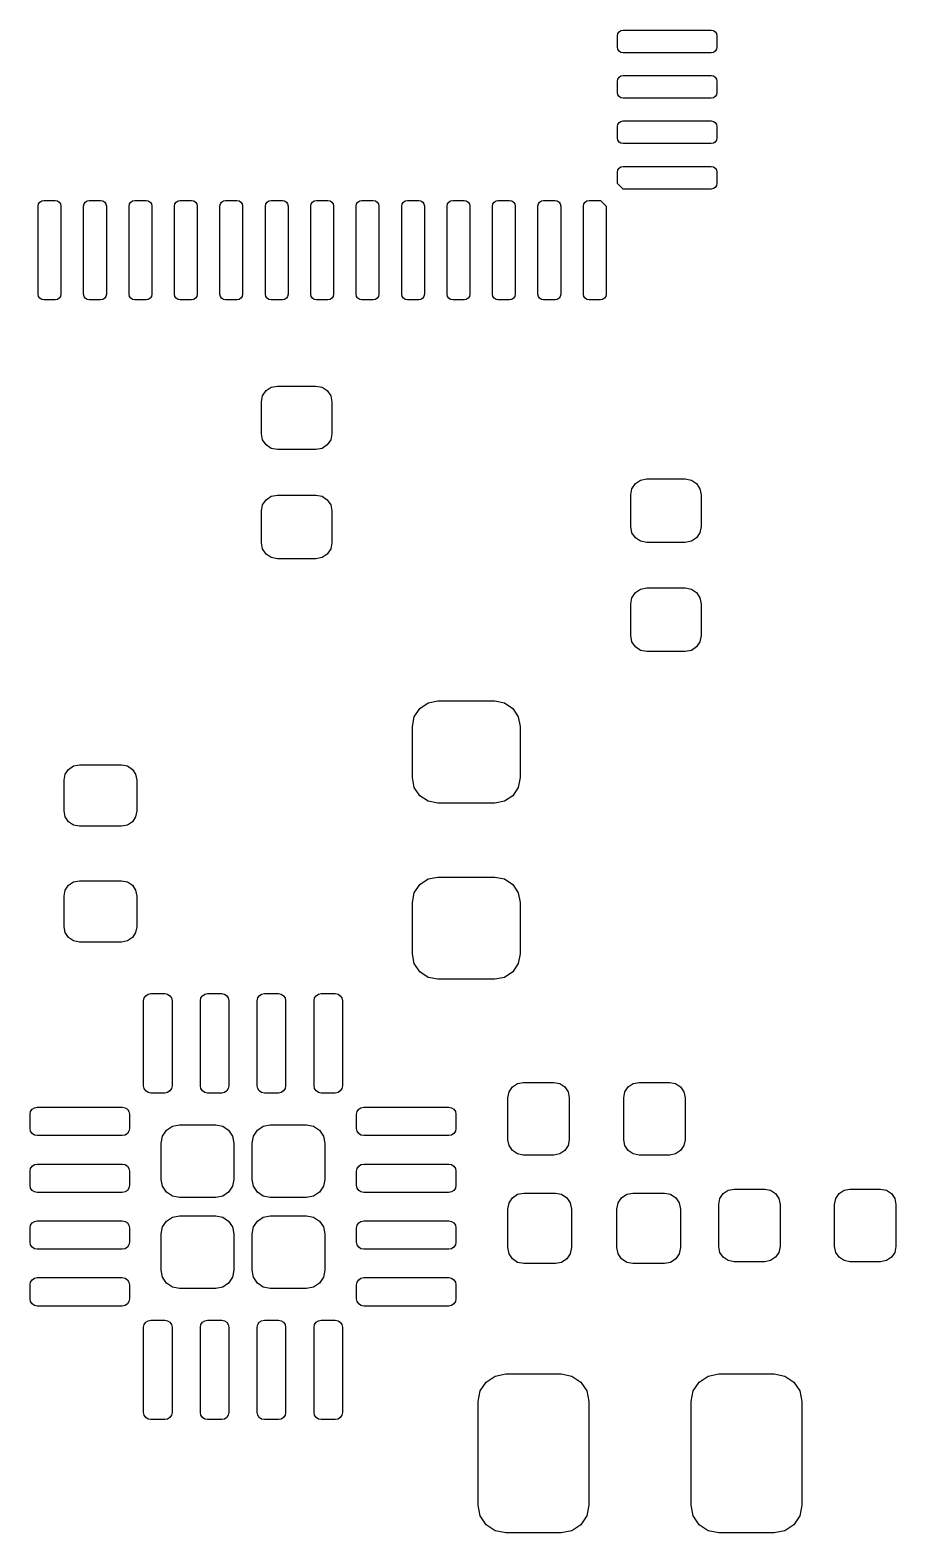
# Model space of a CAD drawing. Header units: inches. Extents: x 5.12 to 5.94, y -4.12 to -1.81.
# Drawn here: x 5.55 to 5.85, y -3.524 to -3.003 of the extents above; entities that cross this region are included whole.
import ezdxf

# ---------------------------------------------------------------- set-up
doc = ezdxf.new("R2010")
doc.units = ezdxf.units.IN
doc.header["$MEASUREMENT"] = 0
doc.layers.add('F.Paste', color=253, linetype='CONTINUOUS', true_color=0xb4a09a)

msp = doc.modelspace()

# ---------------------------------------------------------------- linework, layer by layer
at = {"layer": 'F.Paste', "linetype": 'CONTINUOUS'}
for p, q in [((5.75319, -3.00469), (5.75334, -3.00394)), ((5.75319, -3.00863), (5.75319, -3.00469)), ((5.75334, -3.00394), (5.75377, -3.0033)), ((5.75377, -3.0033), (5.75441, -3.00287)), ((5.75441, -3.00287), (5.75516, -3.00272)), ((5.75516, -3.00272), (5.78568, -3.00272)), ((5.78568, -3.00272), (5.78643, -3.00287)), ((5.78643, -3.00287), (5.78707, -3.0033)), ((5.78707, -3.0033), (5.78749, -3.00394)), ((5.78749, -3.00394), (5.78764, -3.00469)), ((5.78764, -3.00469), (5.78764, -3.00863)), ((5.75334, -3.00938), (5.75319, -3.00863)), ((5.75377, -3.01002), (5.75334, -3.00938)), ((5.75441, -3.01045), (5.75377, -3.01002)), ((5.78707, -3.01002), (5.78643, -3.01045)), ((5.78749, -3.00938), (5.78707, -3.01002)), ((5.78764, -3.00863), (5.78749, -3.00938)), ((5.75516, -3.0106), (5.75441, -3.01045)), ((5.78568, -3.0106), (5.75516, -3.0106)), ((5.78643, -3.01045), (5.78568, -3.0106)), ((5.75319, -3.02044), (5.75334, -3.01969)), ((5.75319, -3.02438), (5.75319, -3.02044)), ((5.75334, -3.01969), (5.75377, -3.01905)), ((5.75377, -3.01905), (5.75441, -3.01862)), ((5.75441, -3.01862), (5.75516, -3.01847)), ((5.75516, -3.01847), (5.78568, -3.01847)), ((5.78568, -3.01847), (5.78643, -3.01862)), ((5.78643, -3.01862), (5.78707, -3.01905)), ((5.78707, -3.01905), (5.78749, -3.01969)), ((5.78749, -3.01969), (5.78764, -3.02044)), ((5.78764, -3.02044), (5.78764, -3.02438)), ((5.75334, -3.02513), (5.75319, -3.02438)), ((5.75377, -3.02577), (5.75334, -3.02513)), ((5.75441, -3.0262), (5.75377, -3.02577)), ((5.78707, -3.02577), (5.78643, -3.0262)), ((5.78749, -3.02513), (5.78707, -3.02577)), ((5.78764, -3.02438), (5.78749, -3.02513)), ((5.75516, -3.02635), (5.75441, -3.0262)), ((5.78568, -3.02635), (5.75516, -3.02635)), ((5.78643, -3.0262), (5.78568, -3.02635)), ((5.75319, -3.03619), (5.75334, -3.03544)), ((5.75319, -3.04013), (5.75319, -3.03619)), ((5.75334, -3.03544), (5.75377, -3.0348)), ((5.75377, -3.0348), (5.75441, -3.03437)), ((5.75441, -3.03437), (5.75516, -3.03422)), ((5.75516, -3.03422), (5.78568, -3.03422)), ((5.78568, -3.03422), (5.78643, -3.03437)), ((5.78643, -3.03437), (5.78707, -3.0348)), ((5.78707, -3.0348), (5.78749, -3.03544)), ((5.78749, -3.03544), (5.78764, -3.03619)), ((5.78764, -3.03619), (5.78764, -3.04013)), ((5.75334, -3.04088), (5.75319, -3.04013)), ((5.75377, -3.04152), (5.75334, -3.04088)), ((5.75441, -3.04194), (5.75377, -3.04152)), ((5.78707, -3.04152), (5.78643, -3.04194)), ((5.78749, -3.04088), (5.78707, -3.04152)), ((5.78764, -3.04013), (5.78749, -3.04088)), ((5.75516, -3.04209), (5.75441, -3.04194)), ((5.78568, -3.04209), (5.75516, -3.04209)), ((5.78643, -3.04194), (5.78568, -3.04209)), ((5.75319, -3.05194), (5.75334, -3.05118)), ((5.75319, -3.05587), (5.75319, -3.05194)), ((5.75334, -3.05118), (5.75377, -3.05055)), ((5.75377, -3.05055), (5.75441, -3.05012)), ((5.75441, -3.05012), (5.75516, -3.04997)), ((5.75516, -3.04997), (5.78568, -3.04997)), ((5.78568, -3.04997), (5.78643, -3.05012)), ((5.78643, -3.05012), (5.78707, -3.05055)), ((5.78707, -3.05055), (5.78749, -3.05118)), ((5.78749, -3.05118), (5.78764, -3.05194)), ((5.78764, -3.05194), (5.78764, -3.05587)), ((5.75516, -3.05784), (5.75319, -3.05587)), ((5.78707, -3.05727), (5.78643, -3.05769)), ((5.78749, -3.05663), (5.78707, -3.05727)), ((5.78764, -3.05587), (5.78749, -3.05663)), ((5.55256, -3.06299), (5.55298, -3.06236)), ((5.55298, -3.06236), (5.55362, -3.06193)), ((5.55362, -3.06193), (5.55438, -3.06178)), ((5.55438, -3.06178), (5.55831, -3.06178)), ((5.55831, -3.06178), (5.55907, -3.06193)), ((5.55907, -3.06193), (5.5597, -3.06236)), ((5.5597, -3.06236), (5.56013, -3.06299)), ((5.56831, -3.06299), (5.56873, -3.06236)), ((5.56873, -3.06236), (5.56937, -3.06193)), ((5.56937, -3.06193), (5.57012, -3.06178)), ((5.57012, -3.06178), (5.57406, -3.06178)), ((5.57406, -3.06178), (5.57481, -3.06193)), ((5.57481, -3.06193), (5.57545, -3.06236)), ((5.57545, -3.06236), (5.57588, -3.06299)), ((5.58405, -3.06299), (5.58448, -3.06236)), ((5.58448, -3.06236), (5.58512, -3.06193)), ((5.58512, -3.06193), (5.58587, -3.06178)), ((5.58587, -3.06178), (5.58981, -3.06178)), ((5.58981, -3.06178), (5.59056, -3.06193)), ((5.59056, -3.06193), (5.5912, -3.06236)), ((5.5912, -3.06236), (5.59163, -3.06299)), ((5.5998, -3.06299), (5.60023, -3.06236)), ((5.60023, -3.06236), (5.60087, -3.06193)), ((5.60087, -3.06193), (5.60162, -3.06178)), ((5.60162, -3.06178), (5.60556, -3.06178)), ((5.60556, -3.06178), (5.60631, -3.06193)), ((5.60631, -3.06193), (5.60695, -3.06236)), ((5.60695, -3.06236), (5.60738, -3.06299)), ((5.61555, -3.06299), (5.61598, -3.06236)), ((5.61598, -3.06236), (5.61661, -3.06193)), ((5.61661, -3.06193), (5.61737, -3.06178)), ((5.61737, -3.06178), (5.62131, -3.06178)), ((5.62131, -3.06178), (5.62206, -3.06193)), ((5.62206, -3.06193), (5.6227, -3.06236)), ((5.6227, -3.06236), (5.62312, -3.06299)), ((5.6313, -3.06299), (5.63172, -3.06236)), ((5.63172, -3.06236), (5.63236, -3.06193)), ((5.63236, -3.06193), (5.63312, -3.06178)), ((5.63312, -3.06178), (5.63705, -3.06178)), ((5.63705, -3.06178), (5.63781, -3.06193)), ((5.63781, -3.06193), (5.63845, -3.06236)), ((5.63845, -3.06236), (5.63887, -3.06299)), ((5.64705, -3.06299), (5.64747, -3.06236)), ((5.64747, -3.06236), (5.64811, -3.06193)), ((5.64811, -3.06193), (5.64886, -3.06178)), ((5.64886, -3.06178), (5.6528, -3.06178)), ((5.6528, -3.06178), (5.65355, -3.06193)), ((5.65355, -3.06193), (5.65419, -3.06236)), ((5.65419, -3.06236), (5.65462, -3.06299)), ((5.66279, -3.06299), (5.66322, -3.06236)), ((5.66322, -3.06236), (5.66386, -3.06193)), ((5.66386, -3.06193), (5.66461, -3.06178)), ((5.66461, -3.06178), (5.66855, -3.06178)), ((5.66855, -3.06178), (5.6693, -3.06193)), ((5.6693, -3.06193), (5.66994, -3.06236)), ((5.66994, -3.06236), (5.67037, -3.06299)), ((5.67854, -3.06299), (5.67897, -3.06236)), ((5.67897, -3.06236), (5.67961, -3.06193)), ((5.67961, -3.06193), (5.68036, -3.06178)), ((5.68036, -3.06178), (5.6843, -3.06178)), ((5.6843, -3.06178), (5.68505, -3.06193)), ((5.68505, -3.06193), (5.68569, -3.06236)), ((5.68569, -3.06236), (5.68612, -3.06299)), ((5.69429, -3.06299), (5.69472, -3.06236)), ((5.69472, -3.06236), (5.69535, -3.06193)), ((5.69535, -3.06193), (5.69611, -3.06178)), ((5.69611, -3.06178), (5.70005, -3.06178)), ((5.70005, -3.06178), (5.7008, -3.06193)), ((5.7008, -3.06193), (5.70144, -3.06236)), ((5.70144, -3.06236), (5.70186, -3.06299)), ((5.71004, -3.06299), (5.71046, -3.06236)), ((5.71046, -3.06236), (5.7111, -3.06193)), ((5.7111, -3.06193), (5.71186, -3.06178)), ((5.71186, -3.06178), (5.71579, -3.06178)), ((5.71579, -3.06178), (5.71655, -3.06193)), ((5.71655, -3.06193), (5.71719, -3.06236)), ((5.71719, -3.06236), (5.71761, -3.06299)), ((5.72579, -3.06299), (5.72621, -3.06236)), ((5.72621, -3.06236), (5.72685, -3.06193)), ((5.72685, -3.06193), (5.7276, -3.06178)), ((5.7276, -3.06178), (5.73154, -3.06178)), ((5.73154, -3.06178), (5.73229, -3.06193)), ((5.73229, -3.06193), (5.73293, -3.06236)), ((5.73293, -3.06236), (5.73336, -3.06299)), ((5.74153, -3.06299), (5.74196, -3.06236)), ((5.74196, -3.06236), (5.7426, -3.06193)), ((5.7426, -3.06193), (5.74335, -3.06178)), ((5.74335, -3.06178), (5.74729, -3.06178)), ((5.74729, -3.06178), (5.74926, -3.06375)), ((5.78568, -3.05784), (5.75516, -3.05784)), ((5.78643, -3.05769), (5.78568, -3.05784)), ((5.55241, -3.06375), (5.55256, -3.06299)), ((5.55241, -3.09426), (5.55241, -3.06375)), ((5.56013, -3.06299), (5.56028, -3.06375)), ((5.56028, -3.06375), (5.56028, -3.09426)), ((5.56816, -3.06375), (5.56831, -3.06299)), ((5.56816, -3.09426), (5.56816, -3.06375)), ((5.57588, -3.06299), (5.57603, -3.06375)), ((5.57603, -3.06375), (5.57603, -3.09426)), ((5.5839, -3.06375), (5.58405, -3.06299)), ((5.5839, -3.09426), (5.5839, -3.06375)), ((5.59163, -3.06299), (5.59178, -3.06375)), ((5.59178, -3.06375), (5.59178, -3.09426)), ((5.59965, -3.06375), (5.5998, -3.06299)), ((5.59965, -3.09426), (5.59965, -3.06375)), ((5.60738, -3.06299), (5.60753, -3.06375)), ((5.60753, -3.06375), (5.60753, -3.09426)), ((5.6154, -3.06375), (5.61555, -3.06299)), ((5.6154, -3.09426), (5.6154, -3.06375)), ((5.62312, -3.06299), (5.62327, -3.06375)), ((5.62327, -3.06375), (5.62327, -3.09426)), ((5.63115, -3.06375), (5.6313, -3.06299)), ((5.63115, -3.09426), (5.63115, -3.06375)), ((5.63887, -3.06299), (5.63902, -3.06375)), ((5.63902, -3.06375), (5.63902, -3.09426)), ((5.6469, -3.06375), (5.64705, -3.06299)), ((5.6469, -3.09426), (5.6469, -3.06375)), ((5.65462, -3.06299), (5.65477, -3.06375)), ((5.65477, -3.06375), (5.65477, -3.09426)), ((5.66264, -3.06375), (5.66279, -3.06299)), ((5.66264, -3.09426), (5.66264, -3.06375)), ((5.67037, -3.06299), (5.67052, -3.06375)), ((5.67052, -3.06375), (5.67052, -3.09426)), ((5.67839, -3.06375), (5.67854, -3.06299)), ((5.67839, -3.09426), (5.67839, -3.06375)), ((5.68612, -3.06299), (5.68627, -3.06375)), ((5.68627, -3.06375), (5.68627, -3.09426)), ((5.69414, -3.06375), (5.69429, -3.06299)), ((5.69414, -3.09426), (5.69414, -3.06375)), ((5.70186, -3.06299), (5.70201, -3.06375)), ((5.70201, -3.06375), (5.70201, -3.09426)), ((5.70989, -3.06375), (5.71004, -3.06299)), ((5.70989, -3.09426), (5.70989, -3.06375)), ((5.71761, -3.06299), (5.71776, -3.06375)), ((5.71776, -3.06375), (5.71776, -3.09426)), ((5.72564, -3.06375), (5.72579, -3.06299)), ((5.72564, -3.09426), (5.72564, -3.06375)), ((5.73336, -3.06299), (5.73351, -3.06375)), ((5.73351, -3.06375), (5.73351, -3.09426)), ((5.74138, -3.06375), (5.74153, -3.06299)), ((5.74138, -3.09426), (5.74138, -3.06375)), ((5.74926, -3.06375), (5.74926, -3.09426)), ((5.55256, -3.09501), (5.55241, -3.09426)), ((5.55298, -3.09565), (5.55256, -3.09501)), ((5.55362, -3.09608), (5.55298, -3.09565)), ((5.55438, -3.09623), (5.55362, -3.09608)), ((5.55831, -3.09623), (5.55438, -3.09623)), ((5.55907, -3.09608), (5.55831, -3.09623)), ((5.5597, -3.09565), (5.55907, -3.09608)), ((5.56013, -3.09501), (5.5597, -3.09565)), ((5.56028, -3.09426), (5.56013, -3.09501)), ((5.56831, -3.09501), (5.56816, -3.09426)), ((5.56873, -3.09565), (5.56831, -3.09501)), ((5.56937, -3.09608), (5.56873, -3.09565)), ((5.57012, -3.09623), (5.56937, -3.09608)), ((5.57406, -3.09623), (5.57012, -3.09623)), ((5.57481, -3.09608), (5.57406, -3.09623)), ((5.57545, -3.09565), (5.57481, -3.09608)), ((5.57588, -3.09501), (5.57545, -3.09565)), ((5.57603, -3.09426), (5.57588, -3.09501)), ((5.58405, -3.09501), (5.5839, -3.09426)), ((5.58448, -3.09565), (5.58405, -3.09501)), ((5.58512, -3.09608), (5.58448, -3.09565)), ((5.58587, -3.09623), (5.58512, -3.09608)), ((5.58981, -3.09623), (5.58587, -3.09623)), ((5.59056, -3.09608), (5.58981, -3.09623)), ((5.5912, -3.09565), (5.59056, -3.09608)), ((5.59163, -3.09501), (5.5912, -3.09565)), ((5.59178, -3.09426), (5.59163, -3.09501)), ((5.5998, -3.09501), (5.59965, -3.09426)), ((5.60023, -3.09565), (5.5998, -3.09501)), ((5.60087, -3.09608), (5.60023, -3.09565)), ((5.60162, -3.09623), (5.60087, -3.09608)), ((5.60556, -3.09623), (5.60162, -3.09623)), ((5.60631, -3.09608), (5.60556, -3.09623)), ((5.60695, -3.09565), (5.60631, -3.09608)), ((5.60738, -3.09501), (5.60695, -3.09565)), ((5.60753, -3.09426), (5.60738, -3.09501)), ((5.61555, -3.09501), (5.6154, -3.09426)), ((5.61598, -3.09565), (5.61555, -3.09501)), ((5.61661, -3.09608), (5.61598, -3.09565)), ((5.61737, -3.09623), (5.61661, -3.09608)), ((5.62131, -3.09623), (5.61737, -3.09623)), ((5.62206, -3.09608), (5.62131, -3.09623)), ((5.6227, -3.09565), (5.62206, -3.09608)), ((5.62312, -3.09501), (5.6227, -3.09565)), ((5.62327, -3.09426), (5.62312, -3.09501)), ((5.6313, -3.09501), (5.63115, -3.09426)), ((5.63172, -3.09565), (5.6313, -3.09501)), ((5.63236, -3.09608), (5.63172, -3.09565)), ((5.63312, -3.09623), (5.63236, -3.09608)), ((5.63705, -3.09623), (5.63312, -3.09623)), ((5.63781, -3.09608), (5.63705, -3.09623)), ((5.63845, -3.09565), (5.63781, -3.09608)), ((5.63887, -3.09501), (5.63845, -3.09565)), ((5.63902, -3.09426), (5.63887, -3.09501)), ((5.64705, -3.09501), (5.6469, -3.09426)), ((5.64747, -3.09565), (5.64705, -3.09501)), ((5.64811, -3.09608), (5.64747, -3.09565)), ((5.64886, -3.09623), (5.64811, -3.09608)), ((5.6528, -3.09623), (5.64886, -3.09623)), ((5.65355, -3.09608), (5.6528, -3.09623)), ((5.65419, -3.09565), (5.65355, -3.09608)), ((5.65462, -3.09501), (5.65419, -3.09565)), ((5.65477, -3.09426), (5.65462, -3.09501)), ((5.66279, -3.09501), (5.66264, -3.09426)), ((5.66322, -3.09565), (5.66279, -3.09501)), ((5.66386, -3.09608), (5.66322, -3.09565)), ((5.66461, -3.09623), (5.66386, -3.09608)), ((5.66855, -3.09623), (5.66461, -3.09623)), ((5.6693, -3.09608), (5.66855, -3.09623)), ((5.66994, -3.09565), (5.6693, -3.09608)), ((5.67037, -3.09501), (5.66994, -3.09565)), ((5.67052, -3.09426), (5.67037, -3.09501)), ((5.67854, -3.09501), (5.67839, -3.09426)), ((5.67897, -3.09565), (5.67854, -3.09501)), ((5.67961, -3.09608), (5.67897, -3.09565)), ((5.68036, -3.09623), (5.67961, -3.09608)), ((5.6843, -3.09623), (5.68036, -3.09623)), ((5.68505, -3.09608), (5.6843, -3.09623)), ((5.68569, -3.09565), (5.68505, -3.09608)), ((5.68612, -3.09501), (5.68569, -3.09565)), ((5.68627, -3.09426), (5.68612, -3.09501)), ((5.69429, -3.09501), (5.69414, -3.09426)), ((5.69472, -3.09565), (5.69429, -3.09501)), ((5.69535, -3.09608), (5.69472, -3.09565)), ((5.69611, -3.09623), (5.69535, -3.09608)), ((5.70005, -3.09623), (5.69611, -3.09623)), ((5.7008, -3.09608), (5.70005, -3.09623)), ((5.70144, -3.09565), (5.7008, -3.09608)), ((5.70186, -3.09501), (5.70144, -3.09565)), ((5.70201, -3.09426), (5.70186, -3.09501)), ((5.71004, -3.09501), (5.70989, -3.09426)), ((5.71046, -3.09565), (5.71004, -3.09501)), ((5.7111, -3.09608), (5.71046, -3.09565)), ((5.71186, -3.09623), (5.7111, -3.09608)), ((5.71579, -3.09623), (5.71186, -3.09623)), ((5.71655, -3.09608), (5.71579, -3.09623)), ((5.71719, -3.09565), (5.71655, -3.09608)), ((5.71761, -3.09501), (5.71719, -3.09565)), ((5.71776, -3.09426), (5.71761, -3.09501)), ((5.72579, -3.09501), (5.72564, -3.09426)), ((5.72621, -3.09565), (5.72579, -3.09501)), ((5.72685, -3.09608), (5.72621, -3.09565)), ((5.7276, -3.09623), (5.72685, -3.09608)), ((5.73154, -3.09623), (5.7276, -3.09623)), ((5.73229, -3.09608), (5.73154, -3.09623)), ((5.73293, -3.09565), (5.73229, -3.09608)), ((5.73336, -3.09501), (5.73293, -3.09565)), ((5.73351, -3.09426), (5.73336, -3.09501)), ((5.74153, -3.09501), (5.74138, -3.09426)), ((5.74196, -3.09565), (5.74153, -3.09501)), ((5.7426, -3.09608), (5.74196, -3.09565)), ((5.74335, -3.09623), (5.7426, -3.09608)), ((5.74729, -3.09623), (5.74335, -3.09623)), ((5.74804, -3.09608), (5.74729, -3.09623)), ((5.74868, -3.09565), (5.74804, -3.09608)), ((5.74911, -3.09501), (5.74868, -3.09565)), ((5.74926, -3.09426), (5.74911, -3.09501)), ((5.6298, -3.13159), (5.63021, -3.12948)), ((5.63021, -3.12948), (5.63141, -3.12769)), ((5.63141, -3.12769), (5.6332, -3.1265)), ((5.6332, -3.1265), (5.63531, -3.12608)), ((5.63531, -3.12608), (5.64869, -3.12608)), ((5.64869, -3.12608), (5.6508, -3.1265)), ((5.6508, -3.1265), (5.65259, -3.12769)), ((5.65259, -3.12769), (5.65379, -3.12948)), ((5.65379, -3.12948), (5.6542, -3.13159)), ((5.6298, -3.14261), (5.6298, -3.13159)), ((5.6542, -3.13159), (5.6542, -3.14261)), ((5.63021, -3.14472), (5.6298, -3.14261)), ((5.63141, -3.14651), (5.63021, -3.14472)), ((5.65379, -3.14472), (5.65259, -3.14651)), ((5.6542, -3.14261), (5.65379, -3.14472)), ((5.6332, -3.14771), (5.63141, -3.14651)), ((5.63531, -3.14813), (5.6332, -3.14771)), ((5.64869, -3.14813), (5.63531, -3.14813)), ((5.6508, -3.14771), (5.64869, -3.14813)), ((5.65259, -3.14651), (5.6508, -3.14771)), ((5.75821, -3.16167), (5.75941, -3.15988)), ((5.75941, -3.15988), (5.7612, -3.15869)), ((5.7612, -3.15869), (5.76331, -3.15827)), ((5.76331, -3.15827), (5.77669, -3.15827)), ((5.77669, -3.15827), (5.7788, -3.15869)), ((5.7788, -3.15869), (5.78059, -3.15988)), ((5.78059, -3.15988), (5.78179, -3.16167)), ((5.63021, -3.16728), (5.63141, -3.16549)), ((5.63141, -3.16549), (5.6332, -3.16429)), ((5.6332, -3.16429), (5.63531, -3.16387)), ((5.63531, -3.16387), (5.64869, -3.16387)), ((5.64869, -3.16387), (5.6508, -3.16429)), ((5.6508, -3.16429), (5.65259, -3.16549)), ((5.65259, -3.16549), (5.65379, -3.16728)), ((5.7578, -3.16378), (5.75821, -3.16167)), ((5.7578, -3.1748), (5.7578, -3.16378)), ((5.78179, -3.16167), (5.7822, -3.16378)), ((5.7822, -3.16378), (5.7822, -3.1748)), ((5.6298, -3.16939), (5.63021, -3.16728)), ((5.6298, -3.18041), (5.6298, -3.16939)), ((5.65379, -3.16728), (5.6542, -3.16939)), ((5.6542, -3.16939), (5.6542, -3.18041)), ((5.75821, -3.17691), (5.7578, -3.1748)), ((5.75941, -3.1787), (5.75821, -3.17691)), ((5.78179, -3.17691), (5.78059, -3.1787)), ((5.7822, -3.1748), (5.78179, -3.17691)), ((5.63021, -3.18252), (5.6298, -3.18041)), ((5.6542, -3.18041), (5.65379, -3.18252)), ((5.7612, -3.1799), (5.75941, -3.1787)), ((5.76331, -3.18031), (5.7612, -3.1799)), ((5.77669, -3.18031), (5.76331, -3.18031)), ((5.7788, -3.1799), (5.77669, -3.18031)), ((5.78059, -3.1787), (5.7788, -3.1799)), ((5.63141, -3.18431), (5.63021, -3.18252)), ((5.6332, -3.1855), (5.63141, -3.18431)), ((5.63531, -3.18592), (5.6332, -3.1855)), ((5.64869, -3.18592), (5.63531, -3.18592)), ((5.6508, -3.1855), (5.64869, -3.18592)), ((5.65259, -3.18431), (5.6508, -3.1855)), ((5.65379, -3.18252), (5.65259, -3.18431)), ((5.75821, -3.19947), (5.75941, -3.19768)), ((5.75941, -3.19768), (5.7612, -3.19648)), ((5.7612, -3.19648), (5.76331, -3.19606)), ((5.76331, -3.19606), (5.77669, -3.19606)), ((5.77669, -3.19606), (5.7788, -3.19648)), ((5.7788, -3.19648), (5.78059, -3.19768)), ((5.78059, -3.19768), (5.78179, -3.19947)), ((5.7578, -3.20157), (5.75821, -3.19947)), ((5.7578, -3.2126), (5.7578, -3.20157)), ((5.78179, -3.19947), (5.7822, -3.20157)), ((5.7822, -3.20157), (5.7822, -3.2126)), ((5.75821, -3.21471), (5.7578, -3.2126)), ((5.7822, -3.2126), (5.78179, -3.21471)), ((5.75941, -3.2165), (5.75821, -3.21471)), ((5.7612, -3.21769), (5.75941, -3.2165)), ((5.76331, -3.21811), (5.7612, -3.21769)), ((5.77669, -3.21811), (5.76331, -3.21811)), ((5.7788, -3.21769), (5.77669, -3.21811)), ((5.78059, -3.2165), (5.7788, -3.21769)), ((5.78179, -3.21471), (5.78059, -3.2165)), ((5.68276, -3.2407), (5.68468, -3.23783)), ((5.68468, -3.23783), (5.68755, -3.23591)), ((5.68755, -3.23591), (5.69094, -3.23524)), ((5.69094, -3.23524), (5.71063, -3.23524)), ((5.71063, -3.23524), (5.71402, -3.23591)), ((5.71402, -3.23591), (5.71689, -3.23783)), ((5.71689, -3.23783), (5.71881, -3.2407)), ((5.68209, -3.24409), (5.68276, -3.2407)), ((5.68209, -3.26181), (5.68209, -3.24409)), ((5.71881, -3.2407), (5.71949, -3.24409)), ((5.71949, -3.24409), (5.71949, -3.26181)), ((5.56181, -3.26065), (5.56296, -3.25893)), ((5.56296, -3.25893), (5.56468, -3.25777)), ((5.56468, -3.25777), (5.56672, -3.25737)), ((5.56672, -3.25737), (5.58128, -3.25737)), ((5.58128, -3.25737), (5.58332, -3.25777)), ((5.58332, -3.25777), (5.58504, -3.25893)), ((5.58504, -3.25893), (5.58619, -3.26065)), ((5.5614, -3.26269), (5.56181, -3.26065)), ((5.5614, -3.27331), (5.5614, -3.26269)), ((5.58619, -3.26065), (5.5866, -3.26269)), ((5.5866, -3.26269), (5.5866, -3.27331)), ((5.68276, -3.2652), (5.68209, -3.26181)), ((5.68468, -3.26807), (5.68276, -3.2652)), ((5.71881, -3.2652), (5.71689, -3.26807)), ((5.71949, -3.26181), (5.71881, -3.2652)), ((5.68755, -3.26999), (5.68468, -3.26807)), ((5.69094, -3.27067), (5.68755, -3.26999)), ((5.71063, -3.27067), (5.69094, -3.27067)), ((5.71402, -3.26999), (5.71063, -3.27067)), ((5.71689, -3.26807), (5.71402, -3.26999)), ((5.56181, -3.27535), (5.5614, -3.27331)), ((5.56296, -3.27707), (5.56181, -3.27535)), ((5.58619, -3.27535), (5.58504, -3.27707)), ((5.5866, -3.27331), (5.58619, -3.27535)), ((5.56468, -3.27823), (5.56296, -3.27707)), ((5.56672, -3.27863), (5.56468, -3.27823)), ((5.58128, -3.27863), (5.56672, -3.27863)), ((5.58332, -3.27823), (5.58128, -3.27863)), ((5.58504, -3.27707), (5.58332, -3.27823)), ((5.68755, -3.29693), (5.69094, -3.29626)), ((5.69094, -3.29626), (5.71063, -3.29626)), ((5.71063, -3.29626), (5.71402, -3.29693)), ((5.5614, -3.30284), (5.56181, -3.30081)), ((5.56181, -3.30081), (5.56296, -3.29908)), ((5.56296, -3.29908), (5.56468, -3.29793)), ((5.56468, -3.29793), (5.56672, -3.29753)), ((5.56672, -3.29753), (5.58128, -3.29753)), ((5.58128, -3.29753), (5.58332, -3.29793)), ((5.58332, -3.29793), (5.58504, -3.29908)), ((5.58504, -3.29908), (5.58619, -3.30081)), ((5.58619, -3.30081), (5.5866, -3.30284)), ((5.68209, -3.30512), (5.68276, -3.30173)), ((5.68276, -3.30173), (5.68468, -3.29885)), ((5.68468, -3.29885), (5.68755, -3.29693)), ((5.71402, -3.29693), (5.71689, -3.29885)), ((5.71689, -3.29885), (5.71881, -3.30173)), ((5.71881, -3.30173), (5.71949, -3.30512)), ((5.5614, -3.31347), (5.5614, -3.30284)), ((5.5866, -3.30284), (5.5866, -3.31347)), ((5.68209, -3.32283), (5.68209, -3.30512)), ((5.71949, -3.30512), (5.71949, -3.32283)), ((5.56181, -3.31551), (5.5614, -3.31347)), ((5.56296, -3.31723), (5.56181, -3.31551)), ((5.56468, -3.31838), (5.56296, -3.31723)), ((5.58504, -3.31723), (5.58332, -3.31838)), ((5.58619, -3.31551), (5.58504, -3.31723)), ((5.5866, -3.31347), (5.58619, -3.31551)), ((5.56672, -3.31879), (5.56468, -3.31838)), ((5.58128, -3.31879), (5.56672, -3.31879)), ((5.58332, -3.31838), (5.58128, -3.31879)), ((5.68276, -3.32622), (5.68209, -3.32283)), ((5.71949, -3.32283), (5.71881, -3.32622)), ((5.68468, -3.3291), (5.68276, -3.32622)), ((5.71881, -3.32622), (5.71689, -3.3291)), ((5.68755, -3.33102), (5.68468, -3.3291)), ((5.69094, -3.33169), (5.68755, -3.33102)), ((5.71063, -3.33169), (5.69094, -3.33169)), ((5.71402, -3.33102), (5.71063, -3.33169)), ((5.71689, -3.3291), (5.71402, -3.33102)), ((5.58896, -3.33911), (5.58914, -3.33817)), ((5.58914, -3.33817), (5.58968, -3.33737)), ((5.58968, -3.33737), (5.59048, -3.33684)), ((5.59048, -3.33684), (5.59142, -3.33665)), ((5.59142, -3.33665), (5.59634, -3.33665)), ((5.59634, -3.33665), (5.59728, -3.33684)), ((5.59728, -3.33684), (5.59808, -3.33737)), ((5.59808, -3.33737), (5.59861, -3.33817)), ((5.59861, -3.33817), (5.5988, -3.33911)), ((5.60864, -3.33911), (5.60883, -3.33817)), ((5.60883, -3.33817), (5.60936, -3.33737)), ((5.60936, -3.33737), (5.61016, -3.33684)), ((5.61016, -3.33684), (5.6111, -3.33665)), ((5.6111, -3.33665), (5.61602, -3.33665)), ((5.61602, -3.33665), (5.61697, -3.33684)), ((5.61697, -3.33684), (5.61776, -3.33737)), ((5.61776, -3.33737), (5.6183, -3.33817)), ((5.6183, -3.33817), (5.61848, -3.33911)), ((5.62833, -3.33911), (5.62851, -3.33817)), ((5.62851, -3.33817), (5.62905, -3.33737)), ((5.62905, -3.33737), (5.62985, -3.33684)), ((5.62985, -3.33684), (5.63079, -3.33665)), ((5.63079, -3.33665), (5.63571, -3.33665)), ((5.63571, -3.33665), (5.63665, -3.33684)), ((5.63665, -3.33684), (5.63745, -3.33737)), ((5.63745, -3.33737), (5.63798, -3.33817)), ((5.63798, -3.33817), (5.63817, -3.33911)), ((5.64801, -3.33911), (5.6482, -3.33817)), ((5.6482, -3.33817), (5.64873, -3.33737)), ((5.64873, -3.33737), (5.64953, -3.33684)), ((5.64953, -3.33684), (5.65047, -3.33665)), ((5.65047, -3.33665), (5.65539, -3.33665)), ((5.65539, -3.33665), (5.65634, -3.33684)), ((5.65634, -3.33684), (5.65713, -3.33737)), ((5.65713, -3.33737), (5.65767, -3.33817)), ((5.65767, -3.33817), (5.65785, -3.33911)), ((5.58896, -3.36864), (5.58896, -3.33911)), ((5.5988, -3.33911), (5.5988, -3.36864)), ((5.60864, -3.36864), (5.60864, -3.33911)), ((5.61848, -3.33911), (5.61848, -3.36864)), ((5.62833, -3.36864), (5.62833, -3.33911)), ((5.63817, -3.33911), (5.63817, -3.36864)), ((5.64801, -3.36864), (5.64801, -3.33911)), ((5.65785, -3.33911), (5.65785, -3.36864)), ((5.58914, -3.36958), (5.58896, -3.36864)), ((5.58968, -3.37038), (5.58914, -3.36958)), ((5.59861, -3.36958), (5.59808, -3.37038)), ((5.5988, -3.36864), (5.59861, -3.36958)), ((5.60883, -3.36958), (5.60864, -3.36864)), ((5.60936, -3.37038), (5.60883, -3.36958)), ((5.6183, -3.36958), (5.61776, -3.37038)), ((5.61848, -3.36864), (5.6183, -3.36958)), ((5.62851, -3.36958), (5.62833, -3.36864)), ((5.62905, -3.37038), (5.62851, -3.36958)), ((5.63798, -3.36958), (5.63745, -3.37038)), ((5.63817, -3.36864), (5.63798, -3.36958)), ((5.6482, -3.36958), (5.64801, -3.36864)), ((5.64873, -3.37038), (5.6482, -3.36958)), ((5.65767, -3.36958), (5.65713, -3.37038)), ((5.65785, -3.36864), (5.65767, -3.36958)), ((5.71562, -3.37068), (5.71677, -3.36896)), ((5.71677, -3.36896), (5.71849, -3.36781)), ((5.71849, -3.36781), (5.72053, -3.3674)), ((5.72053, -3.3674), (5.73116, -3.3674)), ((5.73116, -3.3674), (5.73319, -3.36781)), ((5.73319, -3.36781), (5.73492, -3.36896)), ((5.73492, -3.36896), (5.73607, -3.37068)), ((5.75577, -3.37068), (5.75693, -3.36896)), ((5.75693, -3.36896), (5.75865, -3.36781)), ((5.75865, -3.36781), (5.76069, -3.3674)), ((5.76069, -3.3674), (5.77131, -3.3674)), ((5.77131, -3.3674), (5.77335, -3.36781)), ((5.77335, -3.36781), (5.77507, -3.36896)), ((5.77507, -3.36896), (5.77623, -3.37068)), ((5.59048, -3.37092), (5.58968, -3.37038)), ((5.59142, -3.3711), (5.59048, -3.37092)), ((5.59634, -3.3711), (5.59142, -3.3711)), ((5.59728, -3.37092), (5.59634, -3.3711)), ((5.59808, -3.37038), (5.59728, -3.37092)), ((5.61016, -3.37092), (5.60936, -3.37038)), ((5.6111, -3.3711), (5.61016, -3.37092)), ((5.61602, -3.3711), (5.6111, -3.3711)), ((5.61697, -3.37092), (5.61602, -3.3711)), ((5.61776, -3.37038), (5.61697, -3.37092)), ((5.62985, -3.37092), (5.62905, -3.37038)), ((5.63079, -3.3711), (5.62985, -3.37092)), ((5.63571, -3.3711), (5.63079, -3.3711)), ((5.63665, -3.37092), (5.63571, -3.3711)), ((5.63745, -3.37038), (5.63665, -3.37092)), ((5.64953, -3.37092), (5.64873, -3.37038)), ((5.65047, -3.3711), (5.64953, -3.37092)), ((5.65539, -3.3711), (5.65047, -3.3711)), ((5.65634, -3.37092), (5.65539, -3.3711)), ((5.65713, -3.37038), (5.65634, -3.37092)), ((5.71521, -3.37272), (5.71562, -3.37068)), ((5.71521, -3.38728), (5.71521, -3.37272)), ((5.73607, -3.37068), (5.73647, -3.37272)), ((5.73647, -3.37272), (5.73647, -3.38728)), ((5.75537, -3.37272), (5.75577, -3.37068)), ((5.75537, -3.38728), (5.75537, -3.37272)), ((5.77623, -3.37068), (5.77663, -3.37272)), ((5.77663, -3.37272), (5.77663, -3.38728)), ((5.54959, -3.37848), (5.54977, -3.37754)), ((5.54959, -3.38341), (5.54959, -3.37848)), ((5.54977, -3.37754), (5.55031, -3.37674)), ((5.55031, -3.37674), (5.55111, -3.37621)), ((5.55111, -3.37621), (5.55205, -3.37602)), ((5.55205, -3.37602), (5.58157, -3.37602)), ((5.58157, -3.37602), (5.58252, -3.37621)), ((5.58252, -3.37621), (5.58331, -3.37674)), ((5.58331, -3.37674), (5.58385, -3.37754)), ((5.58385, -3.37754), (5.58404, -3.37848)), ((5.58404, -3.37848), (5.58404, -3.38341)), ((5.66278, -3.37848), (5.66296, -3.37754)), ((5.66278, -3.38341), (5.66278, -3.37848)), ((5.66296, -3.37754), (5.6635, -3.37674)), ((5.6635, -3.37674), (5.66429, -3.37621)), ((5.66429, -3.37621), (5.66524, -3.37602)), ((5.66524, -3.37602), (5.69476, -3.37602)), ((5.69476, -3.37602), (5.69571, -3.37621)), ((5.69571, -3.37621), (5.6965, -3.37674)), ((5.6965, -3.37674), (5.69704, -3.37754)), ((5.69704, -3.37754), (5.69722, -3.37848)), ((5.69722, -3.37848), (5.69722, -3.38341)), ((5.54977, -3.38435), (5.54959, -3.38341)), ((5.55031, -3.38515), (5.54977, -3.38435)), ((5.55111, -3.38568), (5.55031, -3.38515)), ((5.58331, -3.38515), (5.58252, -3.38568)), ((5.58385, -3.38435), (5.58331, -3.38515)), ((5.58404, -3.38341), (5.58385, -3.38435)), ((5.59554, -3.38601), (5.5969, -3.38397)), ((5.5969, -3.38397), (5.59895, -3.38261)), ((5.59895, -3.38261), (5.60136, -3.38213)), ((5.60136, -3.38213), (5.61396, -3.38213)), ((5.61396, -3.38213), (5.61637, -3.38261)), ((5.61637, -3.38261), (5.61841, -3.38397)), ((5.61841, -3.38397), (5.61978, -3.38601)), ((5.62703, -3.38601), (5.6284, -3.38397)), ((5.6284, -3.38397), (5.63044, -3.38261)), ((5.63044, -3.38261), (5.63285, -3.38213)), ((5.63285, -3.38213), (5.64545, -3.38213)), ((5.64545, -3.38213), (5.64786, -3.38261)), ((5.64786, -3.38261), (5.64991, -3.38397)), ((5.64991, -3.38397), (5.65127, -3.38601)), ((5.66296, -3.38435), (5.66278, -3.38341)), ((5.6635, -3.38515), (5.66296, -3.38435)), ((5.66429, -3.38568), (5.6635, -3.38515)), ((5.6965, -3.38515), (5.69571, -3.38568)), ((5.69704, -3.38435), (5.6965, -3.38515)), ((5.69722, -3.38341), (5.69704, -3.38435)), ((5.55205, -3.38587), (5.55111, -3.38568)), ((5.58157, -3.38587), (5.55205, -3.38587)), ((5.58252, -3.38568), (5.58157, -3.38587)), ((5.59506, -3.38843), (5.59554, -3.38601)), ((5.59506, -3.40102), (5.59506, -3.38843)), ((5.61978, -3.38601), (5.62026, -3.38843)), ((5.62026, -3.38843), (5.62026, -3.40102)), ((5.62656, -3.38843), (5.62703, -3.38601)), ((5.62656, -3.40102), (5.62656, -3.38843)), ((5.65127, -3.38601), (5.65175, -3.38843)), ((5.65175, -3.38843), (5.65175, -3.40102)), ((5.66524, -3.38587), (5.66429, -3.38568)), ((5.69476, -3.38587), (5.66524, -3.38587)), ((5.69571, -3.38568), (5.69476, -3.38587)), ((5.71562, -3.38932), (5.71521, -3.38728)), ((5.71677, -3.39104), (5.71562, -3.38932)), ((5.73607, -3.38932), (5.73492, -3.39104)), ((5.73647, -3.38728), (5.73607, -3.38932)), ((5.75577, -3.38932), (5.75537, -3.38728)), ((5.75693, -3.39104), (5.75577, -3.38932)), ((5.77623, -3.38932), (5.77507, -3.39104)), ((5.77663, -3.38728), (5.77623, -3.38932)), ((5.55111, -3.3959), (5.55205, -3.39571)), ((5.55205, -3.39571), (5.58157, -3.39571)), ((5.58157, -3.39571), (5.58252, -3.3959)), ((5.66429, -3.3959), (5.66524, -3.39571)), ((5.66524, -3.39571), (5.69476, -3.39571)), ((5.69476, -3.39571), (5.69571, -3.3959)), ((5.71849, -3.39219), (5.71677, -3.39104)), ((5.72053, -3.3926), (5.71849, -3.39219)), ((5.73116, -3.3926), (5.72053, -3.3926)), ((5.73319, -3.39219), (5.73116, -3.3926)), ((5.73492, -3.39104), (5.73319, -3.39219)), ((5.75865, -3.39219), (5.75693, -3.39104)), ((5.76069, -3.3926), (5.75865, -3.39219)), ((5.77131, -3.3926), (5.76069, -3.3926)), ((5.77335, -3.39219), (5.77131, -3.3926)), ((5.77507, -3.39104), (5.77335, -3.39219)), ((5.54959, -3.39817), (5.54977, -3.39723)), ((5.54959, -3.40309), (5.54959, -3.39817)), ((5.54977, -3.39723), (5.55031, -3.39643)), ((5.55031, -3.39643), (5.55111, -3.3959)), ((5.58252, -3.3959), (5.58331, -3.39643)), ((5.58331, -3.39643), (5.58385, -3.39723)), ((5.58385, -3.39723), (5.58404, -3.39817)), ((5.58404, -3.39817), (5.58404, -3.40309)), ((5.59554, -3.40343), (5.59506, -3.40102)), ((5.62026, -3.40102), (5.61978, -3.40343)), ((5.62703, -3.40343), (5.62656, -3.40102)), ((5.65175, -3.40102), (5.65127, -3.40343)), ((5.66278, -3.39817), (5.66296, -3.39723)), ((5.66278, -3.40309), (5.66278, -3.39817)), ((5.66296, -3.39723), (5.6635, -3.39643)), ((5.6635, -3.39643), (5.66429, -3.3959)), ((5.69571, -3.3959), (5.6965, -3.39643)), ((5.6965, -3.39643), (5.69704, -3.39723)), ((5.69704, -3.39723), (5.69722, -3.39817)), ((5.69722, -3.39817), (5.69722, -3.40309)), ((5.54977, -3.40403), (5.54959, -3.40309)), ((5.55031, -3.40483), (5.54977, -3.40403)), ((5.55111, -3.40536), (5.55031, -3.40483)), ((5.55205, -3.40555), (5.55111, -3.40536)), ((5.58157, -3.40555), (5.55205, -3.40555)), ((5.58252, -3.40536), (5.58157, -3.40555)), ((5.58331, -3.40483), (5.58252, -3.40536)), ((5.58385, -3.40403), (5.58331, -3.40483)), ((5.58404, -3.40309), (5.58385, -3.40403)), ((5.5969, -3.40548), (5.59554, -3.40343)), ((5.59895, -3.40684), (5.5969, -3.40548)), ((5.61841, -3.40548), (5.61637, -3.40684)), ((5.61978, -3.40343), (5.61841, -3.40548)), ((5.6284, -3.40548), (5.62703, -3.40343)), ((5.63044, -3.40684), (5.6284, -3.40548)), ((5.64991, -3.40548), (5.64786, -3.40684)), ((5.65127, -3.40343), (5.64991, -3.40548)), ((5.66296, -3.40403), (5.66278, -3.40309)), ((5.6635, -3.40483), (5.66296, -3.40403)), ((5.66429, -3.40536), (5.6635, -3.40483)), ((5.66524, -3.40555), (5.66429, -3.40536)), ((5.69476, -3.40555), (5.66524, -3.40555)), ((5.69571, -3.40536), (5.69476, -3.40555)), ((5.6965, -3.40483), (5.69571, -3.40536)), ((5.69704, -3.40403), (5.6965, -3.40483)), ((5.69722, -3.40309), (5.69704, -3.40403)), ((5.7168, -3.40741), (5.71858, -3.40621)), ((5.71858, -3.40621), (5.72069, -3.4058)), ((5.72069, -3.4058), (5.73172, -3.4058)), ((5.73172, -3.4058), (5.73383, -3.40621)), ((5.73383, -3.40621), (5.73561, -3.40741)), ((5.75459, -3.40741), (5.75638, -3.40621)), ((5.75638, -3.40621), (5.75849, -3.4058)), ((5.75849, -3.4058), (5.76951, -3.4058)), ((5.76951, -3.4058), (5.77162, -3.40621)), ((5.77162, -3.40621), (5.77341, -3.40741)), ((5.7887, -3.40768), (5.78985, -3.40596)), ((5.78985, -3.40596), (5.79157, -3.40481)), ((5.79157, -3.40481), (5.79361, -3.4044)), ((5.79361, -3.4044), (5.80424, -3.4044)), ((5.80424, -3.4044), (5.80627, -3.40481)), ((5.80627, -3.40481), (5.80799, -3.40596)), ((5.80799, -3.40596), (5.80915, -3.40768)), ((5.82885, -3.40768), (5.83001, -3.40596)), ((5.83001, -3.40596), (5.83173, -3.40481)), ((5.83173, -3.40481), (5.83376, -3.4044)), ((5.83376, -3.4044), (5.84439, -3.4044)), ((5.84439, -3.4044), (5.84643, -3.40481)), ((5.84643, -3.40481), (5.84815, -3.40596)), ((5.84815, -3.40596), (5.8493, -3.40768)), ((5.60136, -3.40732), (5.59895, -3.40684)), ((5.61396, -3.40732), (5.60136, -3.40732)), ((5.61637, -3.40684), (5.61396, -3.40732)), ((5.63285, -3.40732), (5.63044, -3.40684)), ((5.64545, -3.40732), (5.63285, -3.40732)), ((5.64786, -3.40684), (5.64545, -3.40732)), ((5.71518, -3.41131), (5.7156, -3.4092)), ((5.71518, -3.42469), (5.71518, -3.41131)), ((5.7156, -3.4092), (5.7168, -3.40741)), ((5.73561, -3.40741), (5.73681, -3.4092)), ((5.73681, -3.4092), (5.73723, -3.41131)), ((5.73723, -3.41131), (5.73723, -3.42469)), ((5.75298, -3.41131), (5.7534, -3.4092)), ((5.75298, -3.42469), (5.75298, -3.41131)), ((5.7534, -3.4092), (5.75459, -3.40741)), ((5.77341, -3.40741), (5.7746, -3.4092)), ((5.7746, -3.4092), (5.77502, -3.41131)), ((5.77502, -3.41131), (5.77502, -3.42469)), ((5.78829, -3.40972), (5.7887, -3.40768)), ((5.78829, -3.42428), (5.78829, -3.40972)), ((5.80915, -3.40768), (5.80955, -3.40972)), ((5.80955, -3.40972), (5.80955, -3.42428)), ((5.82845, -3.40972), (5.82885, -3.40768)), ((5.82845, -3.42428), (5.82845, -3.40972)), ((5.8493, -3.40768), (5.84971, -3.40972)), ((5.84971, -3.40972), (5.84971, -3.42428)), ((5.54977, -3.41691), (5.55031, -3.41611)), ((5.55031, -3.41611), (5.55111, -3.41558)), ((5.55111, -3.41558), (5.55205, -3.41539)), ((5.55205, -3.41539), (5.58157, -3.41539)), ((5.58157, -3.41539), (5.58252, -3.41558)), ((5.58252, -3.41558), (5.58331, -3.41611)), ((5.58331, -3.41611), (5.58385, -3.41691)), ((5.59554, -3.41751), (5.5969, -3.41547)), ((5.5969, -3.41547), (5.59895, -3.4141)), ((5.59895, -3.4141), (5.60136, -3.41362)), ((5.60136, -3.41362), (5.61396, -3.41362)), ((5.61396, -3.41362), (5.61637, -3.4141)), ((5.61637, -3.4141), (5.61841, -3.41547)), ((5.61841, -3.41547), (5.61978, -3.41751)), ((5.62703, -3.41751), (5.6284, -3.41547)), ((5.6284, -3.41547), (5.63044, -3.4141)), ((5.63044, -3.4141), (5.63285, -3.41362)), ((5.63285, -3.41362), (5.64545, -3.41362)), ((5.64545, -3.41362), (5.64786, -3.4141)), ((5.64786, -3.4141), (5.64991, -3.41547)), ((5.64991, -3.41547), (5.65127, -3.41751)), ((5.66296, -3.41691), (5.6635, -3.41611)), ((5.6635, -3.41611), (5.66429, -3.41558)), ((5.66429, -3.41558), (5.66524, -3.41539)), ((5.66524, -3.41539), (5.69476, -3.41539)), ((5.69476, -3.41539), (5.69571, -3.41558)), ((5.69571, -3.41558), (5.6965, -3.41611)), ((5.6965, -3.41611), (5.69704, -3.41691)), ((5.54959, -3.41785), (5.54977, -3.41691)), ((5.54959, -3.42278), (5.54959, -3.41785)), ((5.58385, -3.41691), (5.58404, -3.41785)), ((5.58404, -3.41785), (5.58404, -3.42278)), ((5.59506, -3.41992), (5.59554, -3.41751)), ((5.59506, -3.43252), (5.59506, -3.41992)), ((5.61978, -3.41751), (5.62026, -3.41992)), ((5.62026, -3.41992), (5.62026, -3.43252)), ((5.62656, -3.41992), (5.62703, -3.41751)), ((5.62656, -3.43252), (5.62656, -3.41992)), ((5.65127, -3.41751), (5.65175, -3.41992)), ((5.65175, -3.41992), (5.65175, -3.43252)), ((5.66278, -3.41785), (5.66296, -3.41691)), ((5.66278, -3.42278), (5.66278, -3.41785)), ((5.69704, -3.41691), (5.69722, -3.41785)), ((5.69722, -3.41785), (5.69722, -3.42278)), ((5.54977, -3.42372), (5.54959, -3.42278)), ((5.55031, -3.42452), (5.54977, -3.42372)), ((5.55111, -3.42505), (5.55031, -3.42452)), ((5.55205, -3.42524), (5.55111, -3.42505)), ((5.58157, -3.42524), (5.55205, -3.42524)), ((5.58252, -3.42505), (5.58157, -3.42524)), ((5.58331, -3.42452), (5.58252, -3.42505)), ((5.58385, -3.42372), (5.58331, -3.42452)), ((5.58404, -3.42278), (5.58385, -3.42372)), ((5.66296, -3.42372), (5.66278, -3.42278)), ((5.6635, -3.42452), (5.66296, -3.42372)), ((5.66429, -3.42505), (5.6635, -3.42452)), ((5.66524, -3.42524), (5.66429, -3.42505)), ((5.69476, -3.42524), (5.66524, -3.42524)), ((5.69571, -3.42505), (5.69476, -3.42524)), ((5.6965, -3.42452), (5.69571, -3.42505)), ((5.69704, -3.42372), (5.6965, -3.42452)), ((5.69722, -3.42278), (5.69704, -3.42372)), ((5.7156, -3.4268), (5.71518, -3.42469)), ((5.7168, -3.42859), (5.7156, -3.4268)), ((5.73681, -3.4268), (5.73561, -3.42859)), ((5.73723, -3.42469), (5.73681, -3.4268)), ((5.7534, -3.4268), (5.75298, -3.42469)), ((5.75459, -3.42859), (5.7534, -3.4268)), ((5.7746, -3.4268), (5.77341, -3.42859)), ((5.77502, -3.42469), (5.7746, -3.4268)), ((5.7887, -3.42632), (5.78829, -3.42428)), ((5.78985, -3.42804), (5.7887, -3.42632)), ((5.80915, -3.42632), (5.80799, -3.42804)), ((5.80955, -3.42428), (5.80915, -3.42632)), ((5.82885, -3.42632), (5.82845, -3.42428)), ((5.83001, -3.42804), (5.82885, -3.42632)), ((5.8493, -3.42632), (5.84815, -3.42804)), ((5.84971, -3.42428), (5.8493, -3.42632)), ((5.71858, -3.42979), (5.7168, -3.42859)), ((5.72069, -3.4302), (5.71858, -3.42979)), ((5.73172, -3.4302), (5.72069, -3.4302)), ((5.73383, -3.42979), (5.73172, -3.4302)), ((5.73561, -3.42859), (5.73383, -3.42979)), ((5.75638, -3.42979), (5.75459, -3.42859)), ((5.75849, -3.4302), (5.75638, -3.42979)), ((5.76951, -3.4302), (5.75849, -3.4302)), ((5.77162, -3.42979), (5.76951, -3.4302)), ((5.77341, -3.42859), (5.77162, -3.42979)), ((5.79157, -3.42919), (5.78985, -3.42804)), ((5.79361, -3.4296), (5.79157, -3.42919)), ((5.80424, -3.4296), (5.79361, -3.4296)), ((5.80627, -3.42919), (5.80424, -3.4296)), ((5.80799, -3.42804), (5.80627, -3.42919)), ((5.83173, -3.42919), (5.83001, -3.42804)), ((5.83376, -3.4296), (5.83173, -3.42919)), ((5.84439, -3.4296), (5.83376, -3.4296)), ((5.84643, -3.42919), (5.84439, -3.4296)), ((5.84815, -3.42804), (5.84643, -3.42919)), ((5.54959, -3.43754), (5.54977, -3.4366)), ((5.54977, -3.4366), (5.55031, -3.4358)), ((5.55031, -3.4358), (5.55111, -3.43527)), ((5.55111, -3.43527), (5.55205, -3.43508)), ((5.55205, -3.43508), (5.58157, -3.43508)), ((5.58157, -3.43508), (5.58252, -3.43527)), ((5.58252, -3.43527), (5.58331, -3.4358)), ((5.58331, -3.4358), (5.58385, -3.4366)), ((5.58385, -3.4366), (5.58404, -3.43754)), ((5.59554, -3.43493), (5.59506, -3.43252)), ((5.5969, -3.43697), (5.59554, -3.43493)), ((5.59895, -3.43834), (5.5969, -3.43697)), ((5.61841, -3.43697), (5.61637, -3.43834)), ((5.61978, -3.43493), (5.61841, -3.43697)), ((5.62026, -3.43252), (5.61978, -3.43493)), ((5.62703, -3.43493), (5.62656, -3.43252)), ((5.6284, -3.43697), (5.62703, -3.43493)), ((5.63044, -3.43834), (5.6284, -3.43697)), ((5.64991, -3.43697), (5.64786, -3.43834)), ((5.65127, -3.43493), (5.64991, -3.43697)), ((5.65175, -3.43252), (5.65127, -3.43493)), ((5.66278, -3.43754), (5.66296, -3.4366)), ((5.66296, -3.4366), (5.6635, -3.4358)), ((5.6635, -3.4358), (5.66429, -3.43527)), ((5.66429, -3.43527), (5.66524, -3.43508)), ((5.66524, -3.43508), (5.69476, -3.43508)), ((5.69476, -3.43508), (5.69571, -3.43527)), ((5.69571, -3.43527), (5.6965, -3.4358)), ((5.6965, -3.4358), (5.69704, -3.4366)), ((5.69704, -3.4366), (5.69722, -3.43754)), ((5.54959, -3.44246), (5.54959, -3.43754)), ((5.54977, -3.4434), (5.54959, -3.44246)), ((5.58404, -3.44246), (5.58385, -3.4434)), ((5.58404, -3.43754), (5.58404, -3.44246)), ((5.60136, -3.43882), (5.59895, -3.43834)), ((5.61396, -3.43882), (5.60136, -3.43882)), ((5.61637, -3.43834), (5.61396, -3.43882)), ((5.63285, -3.43882), (5.63044, -3.43834)), ((5.64545, -3.43882), (5.63285, -3.43882)), ((5.64786, -3.43834), (5.64545, -3.43882)), ((5.66278, -3.44246), (5.66278, -3.43754)), ((5.66296, -3.4434), (5.66278, -3.44246)), ((5.69722, -3.44246), (5.69704, -3.4434)), ((5.69722, -3.43754), (5.69722, -3.44246)), ((5.55031, -3.4442), (5.54977, -3.4434)), ((5.55111, -3.44473), (5.55031, -3.4442)), ((5.55205, -3.44492), (5.55111, -3.44473)), ((5.58157, -3.44492), (5.55205, -3.44492)), ((5.58252, -3.44473), (5.58157, -3.44492)), ((5.58331, -3.4442), (5.58252, -3.44473)), ((5.58385, -3.4434), (5.58331, -3.4442)), ((5.6635, -3.4442), (5.66296, -3.4434)), ((5.66429, -3.44473), (5.6635, -3.4442)), ((5.66524, -3.44492), (5.66429, -3.44473)), ((5.69476, -3.44492), (5.66524, -3.44492)), ((5.69571, -3.44473), (5.69476, -3.44492)), ((5.6965, -3.4442), (5.69571, -3.44473)), ((5.69704, -3.4434), (5.6965, -3.4442)), ((5.58896, -3.4523), (5.58914, -3.45136)), ((5.58896, -3.48183), (5.58896, -3.4523)), ((5.58914, -3.45136), (5.58968, -3.45056)), ((5.58968, -3.45056), (5.59048, -3.45003)), ((5.59048, -3.45003), (5.59142, -3.44984)), ((5.59142, -3.44984), (5.59634, -3.44984)), ((5.59634, -3.44984), (5.59728, -3.45003)), ((5.59728, -3.45003), (5.59808, -3.45056)), ((5.59808, -3.45056), (5.59861, -3.45136)), ((5.59861, -3.45136), (5.5988, -3.4523)), ((5.5988, -3.4523), (5.5988, -3.48183)), ((5.60864, -3.4523), (5.60883, -3.45136)), ((5.60864, -3.48183), (5.60864, -3.4523)), ((5.60883, -3.45136), (5.60936, -3.45056)), ((5.60936, -3.45056), (5.61016, -3.45003)), ((5.61016, -3.45003), (5.6111, -3.44984)), ((5.6111, -3.44984), (5.61602, -3.44984)), ((5.61602, -3.44984), (5.61697, -3.45003)), ((5.61697, -3.45003), (5.61776, -3.45056)), ((5.61776, -3.45056), (5.6183, -3.45136)), ((5.6183, -3.45136), (5.61848, -3.4523)), ((5.61848, -3.4523), (5.61848, -3.48183)), ((5.62833, -3.4523), (5.62851, -3.45136)), ((5.62833, -3.48183), (5.62833, -3.4523)), ((5.62851, -3.45136), (5.62905, -3.45056)), ((5.62905, -3.45056), (5.62985, -3.45003)), ((5.62985, -3.45003), (5.63079, -3.44984)), ((5.63079, -3.44984), (5.63571, -3.44984)), ((5.63571, -3.44984), (5.63665, -3.45003)), ((5.63665, -3.45003), (5.63745, -3.45056)), ((5.63745, -3.45056), (5.63798, -3.45136)), ((5.63798, -3.45136), (5.63817, -3.4523)), ((5.63817, -3.4523), (5.63817, -3.48183)), ((5.64801, -3.4523), (5.6482, -3.45136)), ((5.64801, -3.48183), (5.64801, -3.4523)), ((5.6482, -3.45136), (5.64873, -3.45056)), ((5.64873, -3.45056), (5.64953, -3.45003)), ((5.64953, -3.45003), (5.65047, -3.44984)), ((5.65047, -3.44984), (5.65539, -3.44984)), ((5.65539, -3.44984), (5.65634, -3.45003)), ((5.65634, -3.45003), (5.65713, -3.45056)), ((5.65713, -3.45056), (5.65767, -3.45136)), ((5.65767, -3.45136), (5.65785, -3.4523)), ((5.65785, -3.4523), (5.65785, -3.48183)), ((5.71082, -3.46917), (5.71449, -3.46844)), ((5.71449, -3.46844), (5.73369, -3.46844)), ((5.73369, -3.46844), (5.73736, -3.46917)), ((5.78464, -3.46917), (5.78831, -3.46844)), ((5.78831, -3.46844), (5.80751, -3.46844)), ((5.80751, -3.46844), (5.81118, -3.46917)), ((5.70563, -3.47436), (5.70771, -3.47125)), ((5.70771, -3.47125), (5.71082, -3.46917)), ((5.73736, -3.46917), (5.74047, -3.47125)), ((5.74047, -3.47125), (5.74255, -3.47436)), ((5.77945, -3.47436), (5.78153, -3.47125)), ((5.78153, -3.47125), (5.78464, -3.46917)), ((5.81118, -3.46917), (5.81429, -3.47125)), ((5.81429, -3.47125), (5.81637, -3.47436)), ((5.7049, -3.47804), (5.70563, -3.47436)), ((5.7049, -3.51396), (5.7049, -3.47804)), ((5.74255, -3.47436), (5.74328, -3.47804)), ((5.74328, -3.47804), (5.74328, -3.51396)), ((5.77872, -3.47804), (5.77945, -3.47436)), ((5.77872, -3.51396), (5.77872, -3.47804)), ((5.81637, -3.47436), (5.8171, -3.47804)), ((5.8171, -3.47804), (5.8171, -3.51396)), ((5.58914, -3.48277), (5.58896, -3.48183)), ((5.58968, -3.48357), (5.58914, -3.48277)), ((5.59048, -3.4841), (5.58968, -3.48357)), ((5.59142, -3.48429), (5.59048, -3.4841)), ((5.59634, -3.48429), (5.59142, -3.48429)), ((5.59728, -3.4841), (5.59634, -3.48429)), ((5.59808, -3.48357), (5.59728, -3.4841)), ((5.59861, -3.48277), (5.59808, -3.48357)), ((5.5988, -3.48183), (5.59861, -3.48277)), ((5.60883, -3.48277), (5.60864, -3.48183)), ((5.60936, -3.48357), (5.60883, -3.48277)), ((5.61016, -3.4841), (5.60936, -3.48357)), ((5.6111, -3.48429), (5.61016, -3.4841)), ((5.61602, -3.48429), (5.6111, -3.48429)), ((5.61697, -3.4841), (5.61602, -3.48429)), ((5.61776, -3.48357), (5.61697, -3.4841)), ((5.6183, -3.48277), (5.61776, -3.48357)), ((5.61848, -3.48183), (5.6183, -3.48277)), ((5.62851, -3.48277), (5.62833, -3.48183)), ((5.62905, -3.48357), (5.62851, -3.48277)), ((5.62985, -3.4841), (5.62905, -3.48357)), ((5.63079, -3.48429), (5.62985, -3.4841)), ((5.63571, -3.48429), (5.63079, -3.48429)), ((5.63665, -3.4841), (5.63571, -3.48429)), ((5.63745, -3.48357), (5.63665, -3.4841)), ((5.63798, -3.48277), (5.63745, -3.48357)), ((5.63817, -3.48183), (5.63798, -3.48277)), ((5.6482, -3.48277), (5.64801, -3.48183)), ((5.64873, -3.48357), (5.6482, -3.48277)), ((5.64953, -3.4841), (5.64873, -3.48357)), ((5.65047, -3.48429), (5.64953, -3.4841)), ((5.65539, -3.48429), (5.65047, -3.48429)), ((5.65634, -3.4841), (5.65539, -3.48429)), ((5.65713, -3.48357), (5.65634, -3.4841)), ((5.65767, -3.48277), (5.65713, -3.48357)), ((5.65785, -3.48183), (5.65767, -3.48277)), ((5.70563, -3.51763), (5.7049, -3.51396)), ((5.74328, -3.51396), (5.74255, -3.51763)), ((5.77945, -3.51763), (5.77872, -3.51396)), ((5.8171, -3.51396), (5.81637, -3.51763)), ((5.70771, -3.52075), (5.70563, -3.51763)), ((5.71082, -3.52283), (5.70771, -3.52075)), ((5.74047, -3.52075), (5.73736, -3.52283)), ((5.74255, -3.51763), (5.74047, -3.52075)), ((5.78153, -3.52075), (5.77945, -3.51763)), ((5.78464, -3.52283), (5.78153, -3.52075)), ((5.81429, -3.52075), (5.81118, -3.52283)), ((5.81637, -3.51763), (5.81429, -3.52075)), ((5.71449, -3.52356), (5.71082, -3.52283)), ((5.73369, -3.52356), (5.71449, -3.52356)), ((5.73736, -3.52283), (5.73369, -3.52356)), ((5.78831, -3.52356), (5.78464, -3.52283)), ((5.80751, -3.52356), (5.78831, -3.52356)), ((5.81118, -3.52283), (5.80751, -3.52356))]:
    msp.add_line(p, q, dxfattribs=at)

doc.saveas('drawing.dxf')
